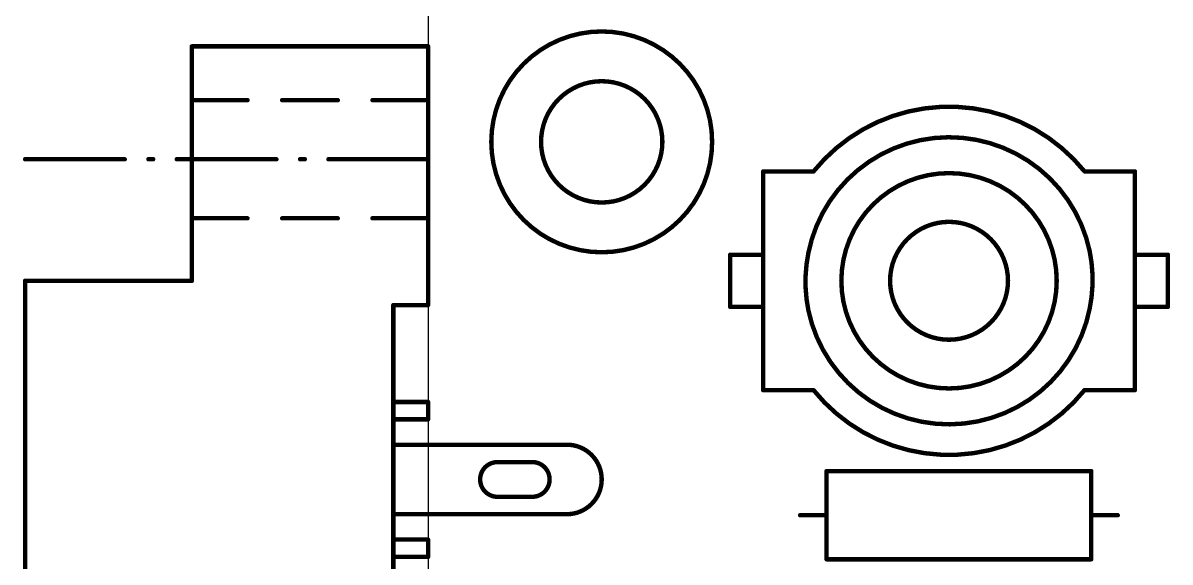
# Model space of a CAD drawing. Extents: x -12 to 55, y -5 to 108.
# Drawn here: x -11.66 to 21.36, y 54.9 to 70.42 of the extents above; entities that cross this region are included whole.
import ezdxf

# ---------------------------------------------------------------- set-up
doc = ezdxf.new("R2010")
doc.units = 0
for name, color, linetype in [('20', 30, 'CONTINUOUS'), ('21', 253, 'CONTINUOUS'), ('22', 143, 'CONTINUOUS'), ('51', 253, 'CONTINUOUS')]:
    doc.layers.add(name, color=color, linetype=linetype)

msp = doc.modelspace()

# ---------------------------------------------------------------- linework, layer by layer
at = {"layer": '20'}
msp.add_line((0, 71), (0, 0), dxfattribs=at)
at = {"layer": '21'}
for points, const_width in [([(5, 63.8211, 1), (5, 70.1789, 1), (5, 63.8211)], 0.127), ([(-6.8, 69.7818, 1), (-6.8, 69.7182)], 0.0635), ([(-6.7683, 69.75, 1), (-6.8318, 69.75)], 0.0635), ([(0.0318, 69.75, 1), (-0.0318, 69.75)], 0.0635), ([(0, 69.7182, 1), (0, 69.7818)], 0.0635), ([(5, 65.2537, 1), (5, 68.7463, 1), (5, 65.2537)], 0.127), ([(-6.7683, 68.2, 1), (-6.8318, 68.2)], 0.0635), ([(-6.8318, 68.2, 1), (-6.7683, 68.2)], 0.0635), ([(-6.8, 68.2318, 1), (-6.8, 68.1683)], 0.0635), ([(-5.2, 68.1683, 1), (-5.2, 68.2318)], 0.0635), ([(-4.2, 68.2318, 1), (-4.2, 68.1683)], 0.0635), ([(-2.6, 68.1683, 1), (-2.6, 68.2318)], 0.0635), ([(-1.6, 68.2318, 1), (-1.6, 68.1683)], 0.0635), ([(0.0318, 68.2, 1), (-0.0318, 68.2)], 0.0635), ([(-0.0318, 68.2, 1), (0.0318, 68.2)], 0.0635), ([(0, 68.1683, 1), (0, 68.2318)], 0.0635), ([(18.9, 66.15, 0.4777), (11.1, 66.15)], 0.127), ([(19.05, 63.85, 0.8168), (10.95, 63.8)], 0.127), ([(-11.6, 66.5318, 1), (-11.6, 66.4682)], 0.0635), ([(-8.7333, 66.4682, 1), (-8.7333, 66.5318)], 0.0635), ([(-8.052, 66.5318, 1), (-8.052, 66.4682)], 0.0635), ([(-7.9147, 66.4682, 1), (-7.9147, 66.5318)], 0.0635), ([(-7.2333, 66.5318, 1), (-7.2333, 66.4682)], 0.0635), ([(-4.3667, 66.4682, 1), (-4.3667, 66.5318)], 0.0635), ([(-3.6853, 66.5318, 1), (-3.6853, 66.4682)], 0.0635), ([(-3.548, 66.4682, 1), (-3.548, 66.5318)], 0.0635), ([(-2.8667, 66.5318, 1), (-2.8667, 66.4682)], 0.0635), ([(0.0318, 66.5, 1), (-0.0318, 66.5)], 0.0635), ([(-0.0318, 66.5, 1), (0.0318, 66.5)], 0.0635), ([(0, 66.4682, 1), (0, 66.5318)], 0.0635), ([(9.6818, 66.15, 1), (9.6182, 66.15)], 0.0635), ([(9.65, 66.1818, 1), (9.65, 66.1183)], 0.0635), ([(11.0753, 66.1699, 1), (11.1247, 66.1301)], 0.0635), ([(11.1, 66.1183, 1), (11.1, 66.1818)], 0.0635), ([(15, 59.9, 1), (15, 66.1, 1), (15, 59.9)], 0.127), ([(18.9, 66.1818, 1), (18.9, 66.1183)], 0.0635), ([(18.8753, 66.1301, 1), (18.9247, 66.1699)], 0.0635), ([(20.3818, 66.15, 1), (20.3183, 66.15)], 0.0635), ([(20.35, 66.1183, 1), (20.35, 66.1818)], 0.0635), ([(-6.7683, 64.8, 1), (-6.8318, 64.8)], 0.0635), ([(-6.8318, 64.8, 1), (-6.7683, 64.8)], 0.0635), ([(-6.8, 64.8317, 1), (-6.8, 64.7682)], 0.0635), ([(-5.2, 64.7682, 1), (-5.2, 64.8317)], 0.0635), ([(-4.2, 64.8317, 1), (-4.2, 64.7682)], 0.0635), ([(-2.6, 64.7682, 1), (-2.6, 64.8317)], 0.0635), ([(-1.6, 64.8317, 1), (-1.6, 64.7682)], 0.0635), ([(0.0318, 64.8, 1), (-0.0318, 64.8)], 0.0635), ([(-0.0318, 64.8, 1), (0.0318, 64.8)], 0.0635), ([(0, 64.7682, 1), (0, 64.8317)], 0.0635), ([(9.6182, 64.3, 1), (9.6818, 64.3)], 0.0635), ([(13.8, 64.2, 2.4142), (16.2, 64.2)], 0.127), ([(13.8225, 64.1775, 1), (13.7775, 64.2225)], 0.0635), ([(16.2225, 64.2225, 1), (16.1775, 64.1775)], 0.0635), ([(20.3183, 64.3, 1), (20.3818, 64.3)], 0.0635), ([(10.9189, 63.8061, 1), (10.9811, 63.7939)], 0.0635), ([(19.0189, 63.8435, 1), (19.0811, 63.8565)], 0.0635), ([(-11.5683, 63, 1), (-11.6318, 63)], 0.0635), ([(-11.6, 63.0318, 1), (-11.6, 62.9682)], 0.0635), ([(-6.8318, 63, 1), (-6.7683, 63)], 0.0635), ([(-6.8, 62.9682, 1), (-6.8, 63.0318)], 0.0635), ([(-1, 62.3318, 1), (-1, 62.2683)], 0.0635), ([(-0.9683, 62.3, 1), (-1.0317, 62.3)], 0.0635), ([(-0.0318, 62.3, 1), (0.0318, 62.3)], 0.0635), ([(0, 62.2683, 1), (0, 62.3318)], 0.0635), ([(10.95, 62.15, 0.8168), (19.05, 62.2)], 0.127), ([(10.9811, 62.1565, 1), (10.9189, 62.1435)], 0.0635), ([(19.0811, 62.1939, 1), (19.0189, 62.2061)], 0.0635), ([(20.3818, 61.7, 1), (20.3183, 61.7)], 0.0635), ([(9.6818, 61.65, 1), (9.6182, 61.65)], 0.0635), ([(9.65, 59.8818, 1), (9.65, 59.8182)], 0.0635), ([(9.6182, 59.85, 1), (9.6818, 59.85)], 0.0635), ([(11.1, 59.85, 0.4778), (18.9, 59.85)], 0.127), ([(11.1247, 59.8699, 1), (11.0753, 59.8301)], 0.0635), ([(11.1, 59.8182, 1), (11.1, 59.8818)], 0.0635), ([(18.9, 59.8818, 1), (18.9, 59.8182)], 0.0635), ([(18.9247, 59.8301, 1), (18.8753, 59.8699)], 0.0635), ([(20.3183, 59.85, 1), (20.3818, 59.85)], 0.0635), ([(20.35, 59.8182, 1), (20.35, 59.8818)], 0.0635), ([(-1, 59.5418, 1), (-1, 59.4783)], 0.0635), ([(0.0318, 59.51, 1), (-0.0318, 59.51)], 0.0635), ([(0, 59.4783, 1), (0, 59.5418)], 0.0635), ([(-1, 59.0418, 1), (-1, 58.9783)], 0.0635), ([(-0.0318, 59.01, 1), (0.0318, 59.01)], 0.0635), ([(0, 58.9783, 1), (0, 59.0418)], 0.0635), ([(-1, 58.3118, 1), (-1, 58.2482)], 0.0635), ([(0.1, 58.2482, 1), (0.1, 58.3118)], 0.0635), ([(11.475, 57.5524, 1), (11.475, 57.4889)], 0.0635), ([(11.5068, 57.5206, 1), (11.4433, 57.5206)], 0.0635), ([(19.1268, 57.5206, 1), (19.0633, 57.5206)], 0.0635), ([(19.095, 57.4889, 1), (19.095, 57.5524)], 0.0635), ([(-1, 56.3118, 1), (-1, 56.2482)], 0.0635), ([(0.1, 56.2482, 1), (0.1, 56.3118)], 0.0635), ([(10.713, 56.2824, 1), (10.713, 56.2189)], 0.0635), ([(11.475, 56.2189, 1), (11.475, 56.2824)], 0.0635), ([(19.095, 56.2824, 1), (19.095, 56.2189)], 0.0635), ([(19.857, 56.2189, 1), (19.857, 56.2824)], 0.0635), ([(-1, 55.5818, 1), (-1, 55.5183)], 0.0635), ([(0.0318, 55.55, 1), (-0.0318, 55.55)], 0.0635), ([(0, 55.5183, 1), (0, 55.5818)], 0.0635), ([(-1, 55.0818, 1), (-1, 55.0183)], 0.0635), ([(-0.0318, 55.05, 1), (0.0318, 55.05)], 0.0635), ([(0, 55.0183, 1), (0, 55.0818)], 0.0635), ([(11.475, 55.0124, 1), (11.475, 54.9489)], 0.0635), ([(11.4433, 54.9806, 1), (11.5068, 54.9806)], 0.0635), ([(19.0633, 54.9806, 1), (19.1268, 54.9806)], 0.0635), ([(19.095, 54.9489, 1), (19.095, 55.0124)], 0.0635)]:
    msp.add_lwpolyline(points, format="xyb", dxfattribs=dict(at, const_width=const_width))
at = {"layer": '21', "const_width": 0.127}
for points in [[(0, 69.75), (-6.8, 69.75)], [(-6.8, 68.2), (-6.8, 69.75)], [(0, 68.2), (0, 69.75)], [(-6.8, 64.8), (-6.8, 68.2)], [(-6.8, 68.2), (-5.2, 68.2)], [(-4.2, 68.2), (-2.6, 68.2)], [(-1.6, 68.2), (0, 68.2)], [(0, 66.5), (0, 68.2)], [(-8.7333, 66.5), (-11.6, 66.5)], [(-7.9147, 66.5), (-8.052, 66.5)], [(-4.3667, 66.5), (-7.2333, 66.5)], [(-3.548, 66.5), (-3.6853, 66.5)], [(0, 66.5), (-2.8667, 66.5)], [(0, 64.8), (0, 66.5)], [(9.65, 64.3), (9.65, 66.15)], [(9.65, 66.15), (11.1, 66.15)], [(18.9, 66.15), (20.35, 66.15)], [(20.35, 66.15), (20.35, 64.3)], [(-6.8, 63), (-6.8, 64.8)], [(-6.8, 64.8), (-5.2, 64.8)], [(-4.2, 64.8), (-2.6, 64.8)], [(-1.6, 64.8), (0, 64.8)], [(0, 62.3), (0, 64.8)], [(-11.6, 8), (-11.6, 63)], [(-11.6, 63), (-6.8, 63)], [(-1, 8.7), (-1, 62.3)], [(-1, 62.3), (0, 62.3)], [(20.35, 61.7), (20.35, 59.85)], [(9.65, 59.85), (9.65, 61.65)], [(11.1, 59.85), (9.65, 59.85)], [(20.35, 59.85), (18.9, 59.85)], [(0, 59.51), (-1, 59.51)], [(0, 59.01), (0, 59.51)], [(-1, 59.01), (0, 59.01)], [(0.1, 58.28), (-1, 58.28)], [(19.095, 57.5206), (11.475, 57.5206)], [(11.475, 57.5206), (11.475, 54.9806)], [(19.095, 54.9806), (19.095, 57.5206)], [(0.1, 56.28), (-1, 56.28)], [(11.475, 56.2506), (10.713, 56.2506)], [(19.095, 56.2506), (19.857, 56.2506)], [(0, 55.55), (-1, 55.55)], [(0, 55.05), (0, 55.55)], [(-1, 55.05), (0, 55.05)], [(11.475, 54.9806), (19.095, 54.9806)]]:
    msp.add_lwpolyline(points, dxfattribs=at)
at = {"layer": '22', "const_width": 0.0635}
for points in [[(-6.8, 69.7818, 1), (-6.8, 69.7182)], [(-6.7683, 69.75, 1), (-6.8318, 69.75)], [(0.0318, 69.75, 1), (-0.0318, 69.75)], [(0, 69.7182, 1), (0, 69.7818)], [(-11.5683, 63, 1), (-11.6318, 63)], [(-11.6, 63.0318, 1), (-11.6, 62.9682)], [(-6.8318, 63, 1), (-6.7683, 63)], [(-6.8, 62.9682, 1), (-6.8, 63.0318)], [(-1, 62.3318, 1), (-1, 62.2683)], [(-0.9683, 62.3, 1), (-1.0317, 62.3)], [(-0.0318, 62.3, 1), (0.0318, 62.3)], [(0, 62.2683, 1), (0, 62.3318)], [(-1, 59.5418, 1), (-1, 59.4783)], [(0.0318, 59.51, 1), (-0.0318, 59.51)], [(0, 59.4783, 1), (0, 59.5418)], [(-1, 59.0418, 1), (-1, 58.9783)], [(-0.0318, 59.01, 1), (0.0318, 59.01)], [(0, 58.9783, 1), (0, 59.0418)], [(-1, 58.3118, 1), (-1, 58.2482)], [(0.1, 58.2482, 1), (0.1, 58.3118)], [(-1, 56.3118, 1), (-1, 56.2482)], [(0.1, 56.2482, 1), (0.1, 56.3118)], [(-1, 55.5818, 1), (-1, 55.5183)], [(0.0318, 55.55, 1), (-0.0318, 55.55)], [(0, 55.5183, 1), (0, 55.5818)], [(-1, 55.0818, 1), (-1, 55.0183)], [(-0.0318, 55.05, 1), (0.0318, 55.05)], [(0, 55.0183, 1), (0, 55.0818)]]:
    msp.add_lwpolyline(points, format="xyb", dxfattribs=at)
at = {"layer": '22', "const_width": 0.127}
for points in [[(0, 69.75), (-6.8, 69.75)], [(-6.8, 69.75), (-6.8, 63)], [(0, 69.75), (0, 62.3)], [(-11.6, 63), (-11.6, 8)], [(-6.8, 63), (-11.6, 63)], [(-1, 62.3), (-1, 8.7)], [(0, 62.3), (-1, 62.3)], [(-1, 59.51), (0, 59.51)], [(0, 59.51), (0, 59.01)], [(0, 59.01), (-1, 59.01)], [(0.1, 58.28), (-1, 58.28)], [(0.1, 56.28), (-1, 56.28)], [(-1, 55.55), (0, 55.55)], [(0, 55.55), (0, 55.05)], [(0, 55.05), (-1, 55.05)]]:
    msp.add_lwpolyline(points, dxfattribs=at)
at = {"layer": '51'}
for points, const_width in [([(16.2, 64.2, 0.4142), (13.8, 64.2)], 0.127), ([(9.6818, 64.3, 1), (9.6182, 64.3)], 0.0635), ([(13.7775, 64.2225, 1), (13.8225, 64.1775)], 0.0635), ([(16.1775, 64.1775, 1), (16.2225, 64.2225)], 0.0635), ([(20.3818, 64.3, 1), (20.3183, 64.3)], 0.0635), ([(8.7, 63.7818, 1), (8.7, 63.7182)], 0.0635), ([(8.7318, 63.75, 1), (8.6683, 63.75)], 0.0635), ([(9.6818, 63.75, 1), (9.6182, 63.75)], 0.0635), ([(9.6182, 63.75, 1), (9.6818, 63.75)], 0.0635), ([(9.65, 63.7182, 1), (9.65, 63.7818)], 0.0635), ([(10.95, 63.8, 0.1008), (10.95, 62.15)], 0.127), ([(10.9811, 63.7937, 1), (10.9189, 63.8063)], 0.0635), ([(19.05, 62.2, 0.1008), (19.05, 63.85)], 0.127), ([(19.0811, 63.8563, 1), (19.0189, 63.8437)], 0.0635), ([(20.35, 63.7818, 1), (20.35, 63.7182)], 0.0635), ([(20.3818, 63.75, 1), (20.3183, 63.75)], 0.0635), ([(20.3183, 63.75, 1), (20.3818, 63.75)], 0.0635), ([(21.3317, 63.75, 1), (21.2683, 63.75)], 0.0635), ([(21.3, 63.7182, 1), (21.3, 63.7818)], 0.0635), ([(8.7, 62.2818, 1), (8.7, 62.2182)], 0.0635), ([(8.6683, 62.25, 1), (8.7318, 62.25)], 0.0635), ([(9.6818, 62.25, 1), (9.6182, 62.25)], 0.0635), ([(9.6182, 62.25, 1), (9.6818, 62.25)], 0.0635), ([(9.65, 62.2182, 1), (9.65, 62.2818)], 0.0635), ([(10.9189, 62.1437, 1), (10.9811, 62.1563)], 0.0635), ([(19.0189, 62.2063, 1), (19.0811, 62.1937)], 0.0635), ([(20.35, 62.2818, 1), (20.35, 62.2182)], 0.0635), ([(20.3818, 62.25, 1), (20.3183, 62.25)], 0.0635), ([(20.3183, 62.25, 1), (20.3818, 62.25)], 0.0635), ([(21.2683, 62.25, 1), (21.3317, 62.25)], 0.0635), ([(21.3, 62.2182, 1), (21.3, 62.2818)], 0.0635), ([(9.6182, 61.65, 1), (9.6818, 61.65)], 0.0635), ([(20.3183, 61.7, 1), (20.3818, 61.7)], 0.0635), ([(0.1, 58.3118, 1), (0.1, 58.2482)], 0.0635), ([(4, 58.3118, 1), (4, 58.2482)], 0.0635), ([(4, 56.28, 1), (4, 58.28)], 0.127), ([(4, 58.2482, 1), (4, 58.3118)], 0.0635), ([(2, 57.78, 1), (2, 56.78)], 0.127), ([(2, 57.8118, 1), (2, 57.7482)], 0.0635), ([(2, 57.7482, 1), (2, 57.8118)], 0.0635), ([(3, 57.8118, 1), (3, 57.7482)], 0.0635), ([(3, 56.78, 1), (3, 57.78)], 0.127), ([(3, 57.7482, 1), (3, 57.8118)], 0.0635), ([(2, 56.8118, 1), (2, 56.7482)], 0.0635), ([(2, 56.7482, 1), (2, 56.8118)], 0.0635), ([(3, 56.8118, 1), (3, 56.7482)], 0.0635), ([(3, 56.7482, 1), (3, 56.8118)], 0.0635), ([(0.1, 56.3118, 1), (0.1, 56.2482)], 0.0635), ([(4, 56.3118, 1), (4, 56.2482)], 0.0635), ([(4, 56.2482, 1), (4, 56.3118)], 0.0635)]:
    msp.add_lwpolyline(points, format="xyb", dxfattribs=dict(at, const_width=const_width))
at = {"layer": '51', "const_width": 0.127}
for points in [[(9.65, 64.3), (9.65, 63.75)], [(20.35, 64.3), (20.35, 63.75)], [(9.65, 63.75), (8.7, 63.75)], [(8.7, 63.75), (8.7, 62.25)], [(9.65, 63.75), (9.65, 62.25)], [(20.35, 63.75), (20.35, 62.25)], [(20.35, 63.75), (21.3, 63.75)], [(21.3, 63.75), (21.3, 62.25)], [(8.7, 62.25), (9.65, 62.25)], [(9.65, 62.25), (9.65, 61.65)], [(20.35, 62.25), (20.35, 61.7)], [(21.3, 62.25), (20.35, 62.25)], [(0.1, 58.28), (4, 58.28)], [(3, 57.78), (2, 57.78)], [(3, 56.78), (2, 56.78)], [(0.1, 56.28), (4, 56.28)]]:
    msp.add_lwpolyline(points, dxfattribs=at)

doc.saveas('drawing.dxf')
